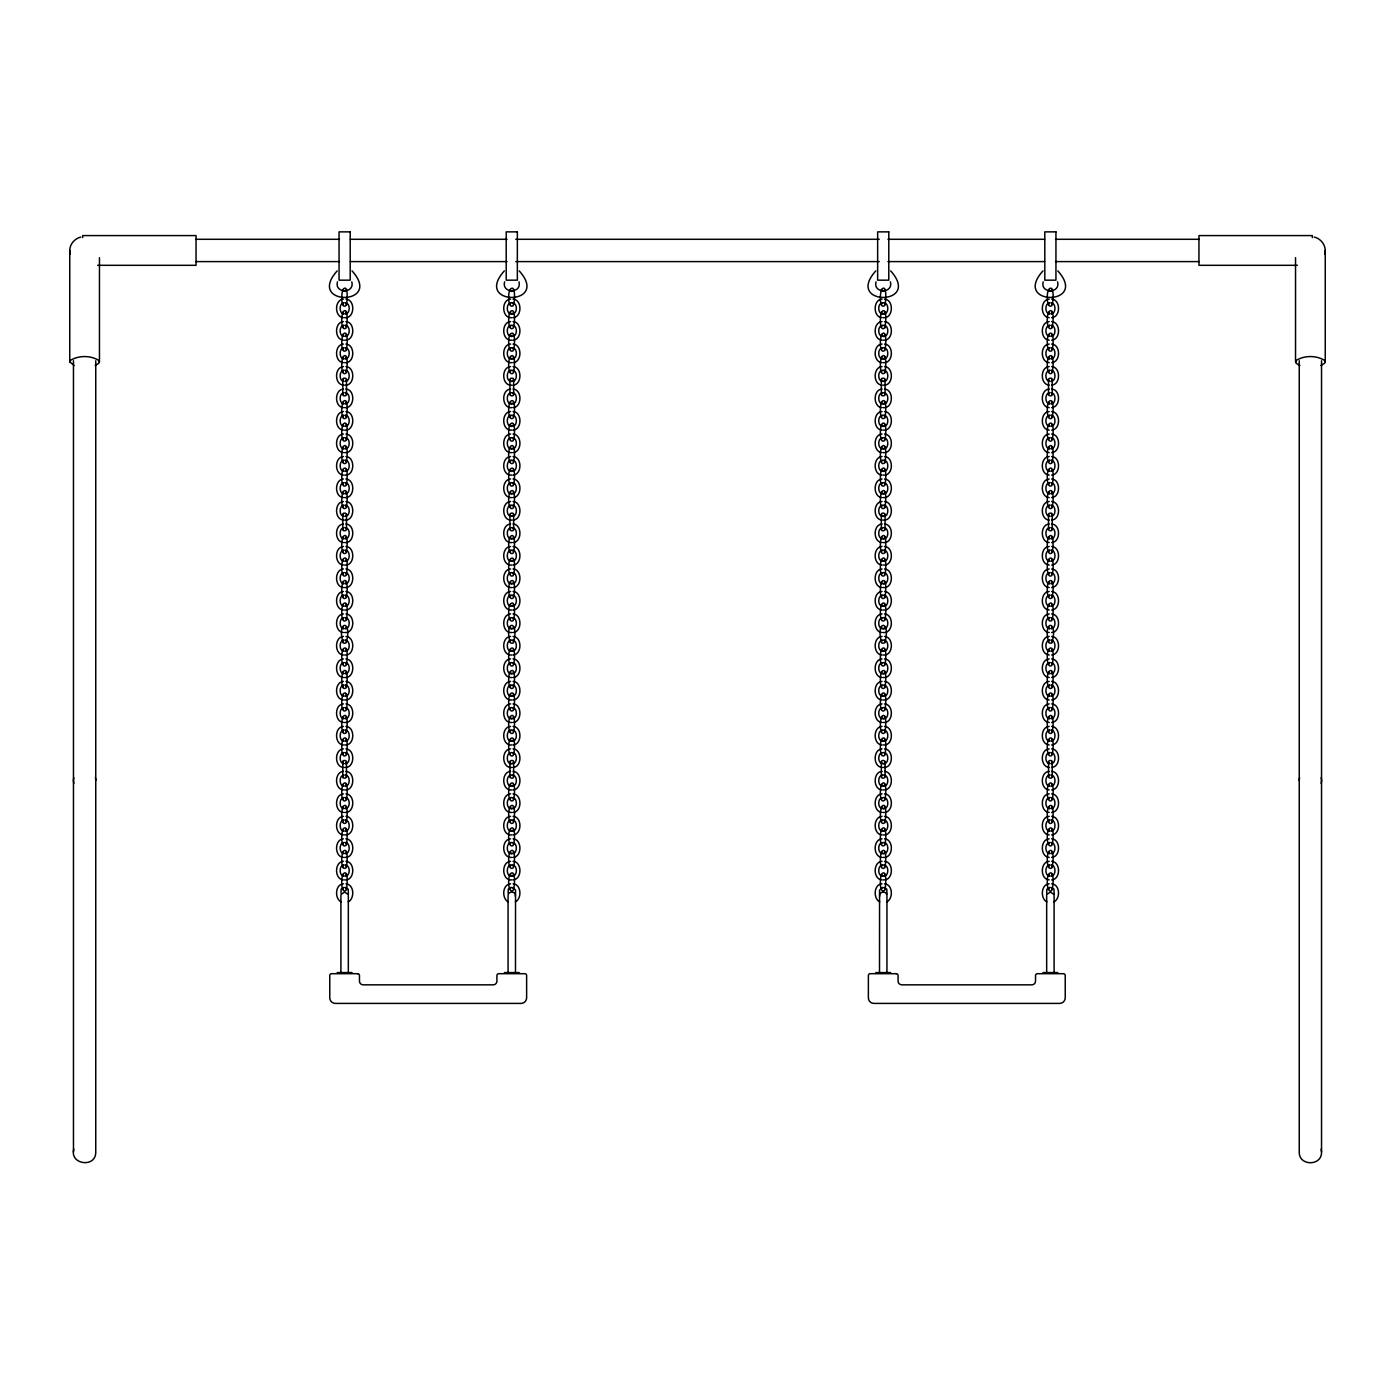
<?xml version="1.0" encoding="UTF-8"?>
<svg xmlns="http://www.w3.org/2000/svg" width="1395" height="1395" viewBox="0 0 1395 1395"><rect width="100%" height="100%" fill="white"/><g stroke="black" fill="none" stroke-linecap="round" stroke-linejoin="round"><path stroke-width="1.5" d="M95.749 360.747L95.749 1151.991C96.133 1168.26 69.262 1164.72 73.848 1149.096M337.45 281.842C334.259 293.7 354.993 293.7 351.802 281.842M342.769 289.619C348.994 282.4 347.059 303.273 346.239 305.418C339.194 311.155 342.193 283.935 343.693 291.241M342.769 304.476L343.693 302.872M342.769 312.114C348.994 304.895 347.059 325.767 346.239 327.895C339.194 333.632 342.193 306.429 343.693 313.718M346.483 289.619L345.106 291.416M342.769 326.971L343.693 325.366M342.769 334.608C348.994 327.372 347.059 348.244 346.239 350.389C339.194 356.126 342.193 328.924 343.693 336.212M346.483 312.114L345.106 313.91M342.769 349.465L343.693 347.861M342.769 357.085C348.994 349.866 347.059 370.739 346.239 372.883C339.194 378.62 342.193 351.401 343.693 358.707M346.483 334.608L345.106 336.404M342.769 371.942L343.693 370.338M346.483 357.085L345.106 358.881M342.769 402.074C348.994 394.837 347.059 415.71 346.239 417.855C339.194 423.592 342.193 396.389 343.693 403.678M342.769 416.931L343.693 415.309M342.769 424.551C348.994 417.332 347.059 438.204 346.239 440.349C339.194 446.086 342.193 418.866 343.693 426.173M346.483 402.074L345.106 403.87M342.769 439.408L343.693 437.803M342.769 447.045C348.994 439.826 347.059 460.699 346.239 462.826C339.194 468.563 342.193 441.361 343.693 448.649M346.483 424.551L345.106 426.347M342.769 461.902L343.693 460.298M342.769 469.54C348.994 462.303 347.059 483.176 346.239 485.32C339.194 491.057 342.193 463.855 343.693 471.144M346.483 447.045L345.106 448.841M342.769 484.396L343.693 482.775M342.769 492.017C348.994 484.797 347.059 505.67 346.239 507.815C339.194 513.552 342.193 486.332 343.693 493.638M346.483 469.54L345.106 471.336M342.769 506.873L343.693 505.269M346.483 492.017L345.106 493.813M342.769 537.005C348.994 529.769 347.059 550.641 346.239 552.786C339.194 558.523 342.193 531.321 343.693 538.609M342.769 551.862L343.693 550.24M342.769 559.482C348.994 552.263 347.059 573.136 346.239 575.281C339.194 581.017 342.193 553.798 343.693 561.086M346.483 537.005L345.106 538.784M342.769 574.339L343.693 572.735M342.769 581.977C348.994 574.757 347.059 595.63 346.239 597.757C339.194 603.494 342.193 576.292 343.693 583.581M346.483 559.482L345.106 561.278M342.769 596.833L343.693 595.229M342.769 604.471C348.994 597.234 347.059 618.107 346.239 620.252C339.194 625.989 342.193 598.786 343.693 606.075M346.483 581.977L345.106 583.773M342.769 619.328L343.693 617.706M342.769 641.77C337.015 619.955 352.237 619.903 346.483 641.77M346.483 604.471L345.106 606.25M342.769 649.442C348.994 642.206 347.059 663.096 346.239 665.223C339.194 670.96 342.193 643.758 343.693 651.047M346.483 626.948L345.106 628.744M342.769 664.299L343.693 662.695M342.769 671.937C348.994 664.7 347.059 685.573 346.239 687.718C339.194 693.454 342.193 666.252 343.693 673.541M346.483 649.442L345.106 651.238M342.769 686.793L343.693 685.172M342.769 694.414C348.994 687.194 347.059 708.067 346.239 710.212C339.194 715.949 342.193 688.729 343.693 696.018M346.483 671.937L345.106 673.715M342.769 709.27L343.693 707.666M342.769 716.908C348.994 709.671 347.059 730.561 346.239 732.689C339.194 738.426 342.193 711.223 343.693 718.512M346.483 694.414L345.106 696.21M342.769 731.765L343.693 730.16M342.769 739.402C348.994 732.166 347.059 753.038 346.239 755.183C339.194 760.92 342.193 733.718 343.693 741.007M346.483 716.908L345.106 718.704M342.769 754.259L343.693 752.637M346.483 739.402L345.106 741.181M342.769 784.374C348.994 777.137 347.059 798.027 346.239 800.155C339.194 805.891 342.193 778.689 343.693 785.978M342.769 799.23L343.693 797.626M342.769 806.851C348.994 799.631 347.059 820.504 346.239 822.649C339.194 828.386 342.193 801.183 343.693 808.472M346.483 784.374L345.106 786.17M342.769 821.725L343.693 820.103M342.769 829.345C348.994 822.126 347.059 842.998 346.239 845.126C339.194 850.88 342.193 823.66 343.693 830.949M346.483 806.851L345.106 808.647M342.769 844.202L343.693 842.597M342.769 851.839C348.994 844.603 347.059 865.493 346.239 867.62C339.194 873.357 342.193 846.155 343.693 853.444M346.483 829.345L345.106 831.141M342.769 866.696L343.693 865.092M342.769 874.316C348.994 867.097 347.059 887.97 346.239 890.115C339.194 895.852 342.193 868.649 343.693 875.938M346.483 851.839L345.106 853.635M342.769 889.19L343.693 887.569M346.483 874.316L345.106 876.112M504.606 281.842C501.415 293.7 522.131 293.7 518.957 281.842M509.925 289.619C516.098 282.522 514.86 303.133 513.081 305.801C506.594 309.76 508.373 284.196 511.302 291.416M509.925 304.476L511.302 302.698M509.925 312.114C516.098 305.017 514.86 325.628 513.081 328.278C506.594 332.254 508.373 306.691 511.302 313.91M513.639 289.619L512.697 291.241M509.925 326.971L511.302 325.174M509.925 334.608C516.098 327.511 514.86 348.122 513.081 350.773C506.594 354.748 508.373 329.168 511.302 336.404M513.639 312.114L512.697 313.718M509.925 349.465L511.302 347.669M509.925 357.085C516.098 349.988 514.86 370.599 513.081 373.267C506.594 377.225 508.373 351.662 511.302 358.881M513.639 334.608L512.697 336.212M509.925 371.942L511.302 370.163M513.639 357.085L512.697 358.707M509.925 402.074C516.098 394.977 514.86 415.588 513.081 418.238C506.594 422.214 508.373 396.633 511.302 403.87M509.925 416.931L511.302 415.135M509.925 424.551C516.098 417.454 514.86 438.065 513.081 440.733C506.594 444.691 508.373 419.128 511.302 426.347M513.639 402.074L512.697 403.678M509.925 439.408L511.302 437.629M509.925 447.045C516.098 439.948 514.86 460.559 513.081 463.21C506.594 467.185 508.373 441.622 511.302 448.841M513.639 424.551L512.697 426.173M509.925 461.902L511.302 460.106M509.925 469.54C516.098 462.442 514.86 483.036 513.081 485.704C506.594 489.68 508.373 464.099 511.302 471.336M513.639 447.045L512.697 448.649M509.925 484.396L511.302 482.6M509.925 492.017C516.098 484.919 514.86 505.531 513.081 508.198C506.594 512.157 508.373 486.593 511.302 493.813M513.639 469.54L512.697 471.144M509.925 506.873L511.302 505.077M513.639 492.017L512.697 493.638M509.925 537.005C516.098 529.908 514.86 550.502 513.081 553.17C506.594 557.146 508.373 531.565 511.302 538.784M509.925 551.862L511.302 550.066M509.925 559.482C516.098 552.385 514.86 572.996 513.081 575.664C506.594 579.622 508.373 554.059 511.302 561.278M513.639 537.005L512.697 538.609M509.925 574.339L511.302 572.543M509.925 581.977C516.098 574.88 514.86 595.491 513.081 598.141C506.594 602.117 508.373 576.553 511.302 583.773M513.639 559.482L512.697 561.086M509.925 596.833L511.302 595.037M509.925 604.471C516.098 597.374 514.86 617.968 513.081 620.635C506.594 624.611 508.373 599.03 511.302 606.25M513.639 581.977L512.697 583.581M509.925 619.328L511.302 617.532M509.925 641.77C504.17 619.955 519.376 619.903 513.639 641.77M513.639 604.471L512.697 606.075M509.925 649.442C516.098 642.345 514.86 662.956 513.081 665.607C506.594 669.583 508.373 644.019 511.302 651.238M513.639 626.948L512.697 628.552M509.925 664.299L511.302 662.503M509.925 671.937C516.098 664.84 514.86 685.433 513.081 688.101C506.594 692.077 508.373 666.496 511.302 673.715M513.639 649.442L512.697 651.047M509.925 686.793L511.302 684.997M509.925 694.414C516.098 687.317 514.86 707.928 513.081 710.596C506.594 714.554 508.373 688.99 511.302 696.21M513.639 671.937L512.697 673.541M509.925 709.27L511.302 707.474M509.925 716.908C516.098 709.811 514.86 730.422 513.081 733.072C506.594 737.048 508.373 711.485 511.302 718.704M513.639 694.414L512.697 696.018M509.925 731.765L511.302 729.969M509.925 739.402C516.098 732.305 514.86 752.899 513.081 755.567C506.594 759.543 508.373 733.962 511.302 741.181M513.639 716.908L512.697 718.512M509.925 754.259L511.302 752.463M513.639 739.402L512.697 741.007M509.925 784.374C516.098 777.277 514.86 797.888 513.081 800.538C506.594 804.514 508.373 778.951 511.302 786.17M509.925 799.23L511.302 797.434M509.925 806.851C516.098 799.771 514.86 820.365 513.081 823.033C506.594 827.008 508.373 801.428 511.302 808.647M513.639 784.374L512.697 785.978M509.925 821.725L511.302 819.929M509.925 829.345C516.098 822.248 514.86 842.859 513.081 845.527C506.594 849.485 508.373 823.922 511.302 831.141M513.639 806.851L512.697 808.472M509.925 844.202L511.302 842.406M509.925 851.839C516.098 844.742 514.86 865.353 513.081 868.004C506.594 871.98 508.373 846.399 511.302 853.635M513.639 829.345L512.697 830.949M509.925 866.696L511.302 864.9M509.925 874.316C516.098 867.219 514.86 887.83 513.081 890.498C506.594 894.474 508.373 868.893 511.302 876.112M513.639 851.839L512.697 853.444M509.925 889.19L511.302 887.394M513.639 874.316L512.697 875.938M876.043 281.842C872.869 293.7 893.585 293.7 890.394 281.842M881.361 289.619C887.604 282.4 885.668 303.273 884.831 305.418C877.804 311.155 880.786 283.935 882.303 291.241M881.361 304.476L882.303 302.872M881.361 312.114C887.604 304.895 885.668 325.767 884.831 327.895C877.804 333.632 880.786 306.429 882.303 313.718M885.075 289.619L883.698 291.416M881.361 326.971L882.303 325.366M881.361 334.608C887.604 327.372 885.668 348.244 884.831 350.389C877.804 356.126 880.786 328.924 882.303 336.212M885.075 312.114L883.698 313.91M881.361 349.465L882.303 347.861M881.361 357.085C887.604 349.866 885.668 370.739 884.831 372.883C877.804 378.62 880.786 351.401 882.303 358.707M885.075 334.608L883.698 336.404M881.361 371.942L882.303 370.338M885.075 357.085L883.698 358.881M881.361 402.074C887.604 394.837 885.668 415.71 884.831 417.855C877.804 423.592 880.786 396.389 882.303 403.678M881.361 416.931L882.303 415.309M881.361 424.551C887.604 417.332 885.668 438.204 884.831 440.349C877.804 446.086 880.786 418.866 882.303 426.173M885.075 402.074L883.698 403.87M881.361 439.408L882.303 437.803M881.361 447.045C887.604 439.826 885.668 460.699 884.831 462.826C877.804 468.563 880.786 441.361 882.303 448.649M885.075 424.551L883.698 426.347M881.361 461.902L882.303 460.298M881.361 469.54C887.604 462.303 885.668 483.176 884.831 485.32C877.804 491.057 880.786 463.855 882.303 471.144M885.075 447.045L883.698 448.841M881.361 484.396L882.303 482.775M881.361 492.017C887.604 484.797 885.668 505.67 884.831 507.815C877.804 513.552 880.786 486.332 882.303 493.638M885.075 469.54L883.698 471.336M881.361 506.873L882.303 505.269M885.075 492.017L883.698 493.813M881.361 537.005C887.604 529.769 885.668 550.641 884.831 552.786C877.804 558.523 880.786 531.321 882.303 538.609M881.361 551.862L882.303 550.24M881.361 559.482C887.604 552.263 885.668 573.136 884.831 575.281C877.804 581.017 880.786 553.798 882.303 561.086M885.075 537.005L883.698 538.784M881.361 574.339L882.303 572.735M881.361 581.977C887.604 574.757 885.668 595.63 884.831 597.757C877.804 603.494 880.786 576.292 882.303 583.581M885.075 559.482L883.698 561.278M881.361 596.833L882.303 595.229M881.361 604.471C887.604 597.234 885.668 618.107 884.831 620.252C877.804 625.989 880.786 598.786 882.303 606.075M885.075 581.977L883.698 583.773M881.361 619.328L882.303 617.706M881.361 641.77C875.624 619.955 890.83 619.903 885.075 641.77M885.075 604.471L883.698 606.25M881.361 649.442C887.604 642.206 885.668 663.096 884.831 665.223C877.804 670.96 880.786 643.758 882.303 651.047M885.075 626.948L883.698 628.744M881.361 664.299L882.303 662.695M881.361 671.937C887.604 664.7 885.668 685.573 884.831 687.718C877.804 693.454 880.786 666.252 882.303 673.541M885.075 649.442L883.698 651.238M881.361 686.793L882.303 685.172M881.361 694.414C887.604 687.194 885.668 708.067 884.831 710.212C877.804 715.949 880.786 688.729 882.303 696.018M885.075 671.937L883.698 673.715M881.361 709.27L882.303 707.666M881.361 716.908C887.604 709.671 885.668 730.561 884.831 732.689C877.804 738.426 880.786 711.223 882.303 718.512M885.075 694.414L883.698 696.21M881.361 731.765L882.303 730.16M881.361 739.402C887.604 732.166 885.668 753.038 884.831 755.183C877.804 760.92 880.786 733.718 882.303 741.007M885.075 716.908L883.698 718.704M881.361 754.259L882.303 752.637M885.075 739.402L883.698 741.181M881.361 784.374C887.604 777.137 885.668 798.027 884.831 800.155C877.804 805.891 880.786 778.689 882.303 785.978M881.361 799.23L882.303 797.626M881.361 806.851C887.604 799.631 885.668 820.504 884.831 822.649C877.804 828.386 880.786 801.183 882.303 808.472M885.075 784.374L883.698 786.17M881.361 821.725L882.303 820.103M881.361 829.345C887.604 822.126 885.668 842.998 884.831 845.126C877.804 850.88 880.786 823.66 882.303 830.949M885.075 806.851L883.698 808.647M881.361 844.202L882.303 842.597M881.361 851.839C887.604 844.603 885.668 865.493 884.831 867.62C877.804 873.357 880.786 846.155 882.303 853.444M885.075 829.345L883.698 831.141M881.361 866.696L882.303 865.092M881.361 874.316C887.604 867.097 885.668 887.97 884.831 890.115C877.804 895.852 880.786 868.649 882.303 875.938M885.075 851.839L883.698 853.635M881.361 889.19L882.303 887.569M885.075 874.316L883.698 876.112M1043.198 281.842C1040.007 293.7 1060.741 293.7 1057.55 281.842M1048.517 289.619C1054.69 282.522 1053.452 303.133 1051.69 305.801C1045.204 309.76 1046.965 284.196 1049.894 291.416M1048.517 304.476L1049.894 302.698M1048.517 312.114C1054.69 305.017 1053.452 325.628 1051.69 328.278C1045.204 332.254 1046.965 306.691 1049.894 313.91M1052.231 289.619L1051.307 291.241M1048.517 326.971L1049.894 325.174M1048.517 334.608C1054.69 327.511 1053.452 348.122 1051.69 350.773C1045.204 354.748 1046.965 329.168 1049.894 336.404M1052.231 312.114L1051.307 313.718M1048.517 349.465L1049.894 347.669M1048.517 357.085C1054.69 349.988 1053.452 370.599 1051.69 373.267C1045.204 377.225 1046.965 351.662 1049.894 358.881M1052.231 334.608L1051.307 336.212M1048.517 371.942L1049.894 370.163M1052.231 357.085L1051.307 358.707M1048.517 402.074C1054.69 394.977 1053.452 415.588 1051.69 418.238C1045.204 422.214 1046.965 396.633 1049.894 403.87M1048.517 416.931L1049.894 415.135M1048.517 424.551C1054.69 417.454 1053.452 438.065 1051.69 440.733C1045.204 444.691 1046.965 419.128 1049.894 426.347M1052.231 402.074L1051.307 403.678M1048.517 439.408L1049.894 437.629M1048.517 447.045C1054.69 439.948 1053.452 460.559 1051.69 463.21C1045.204 467.185 1046.965 441.622 1049.894 448.841M1052.231 424.551L1051.307 426.173M1048.517 461.902L1049.894 460.106M1048.517 469.54C1054.69 462.442 1053.452 483.036 1051.69 485.704C1045.204 489.68 1046.965 464.099 1049.894 471.336M1052.231 447.045L1051.307 448.649M1048.517 484.396L1049.894 482.6M1048.517 492.017C1054.69 484.919 1053.452 505.531 1051.69 508.198C1045.204 512.157 1046.965 486.593 1049.894 493.813M1052.231 469.54L1051.307 471.144M1048.517 506.873L1049.894 505.077M1052.231 492.017L1051.307 493.638M1048.517 537.005C1054.69 529.908 1053.452 550.502 1051.69 553.17C1045.204 557.146 1046.965 531.565 1049.894 538.784M1048.517 551.862L1049.894 550.066M1048.517 559.482C1054.69 552.385 1053.452 572.996 1051.69 575.664C1045.204 579.622 1046.965 554.059 1049.894 561.278M1052.231 537.005L1051.307 538.609M1048.517 574.339L1049.894 572.543M1048.517 581.977C1054.69 574.88 1053.452 595.491 1051.69 598.141C1045.204 602.117 1046.965 576.553 1049.894 583.773M1052.231 559.482L1051.307 561.086M1048.517 596.833L1049.894 595.037M1048.517 604.471C1054.69 597.374 1053.452 617.968 1051.69 620.635C1045.204 624.611 1046.965 599.03 1049.894 606.25M1052.231 581.977L1051.307 583.581M1048.517 619.328L1049.894 617.532M1048.517 641.77C1042.763 619.955 1057.985 619.903 1052.231 641.77M1052.231 604.471L1051.307 606.075M1048.517 649.442C1054.69 642.345 1053.452 662.956 1051.69 665.607C1045.204 669.583 1046.965 644.019 1049.894 651.238M1052.231 626.948L1051.307 628.552M1048.517 664.299L1049.894 662.503M1048.517 671.937C1054.69 664.84 1053.452 685.433 1051.69 688.101C1045.204 692.077 1046.965 666.496 1049.894 673.715M1052.231 649.442L1051.307 651.047M1048.517 686.793L1049.894 684.997M1048.517 694.414C1054.69 687.317 1053.452 707.928 1051.69 710.596C1045.204 714.554 1046.965 688.99 1049.894 696.21M1052.231 671.937L1051.307 673.541M1048.517 709.27L1049.894 707.474M1048.517 716.908C1054.69 709.811 1053.452 730.422 1051.69 733.072C1045.204 737.048 1046.965 711.485 1049.894 718.704M1052.231 694.414L1051.307 696.018M1048.517 731.765L1049.894 729.969M1048.517 739.402C1054.69 732.305 1053.452 752.899 1051.69 755.567C1045.204 759.543 1046.965 733.962 1049.894 741.181M1052.231 716.908L1051.307 718.512M1048.517 754.259L1049.894 752.463M1052.231 739.402L1051.307 741.007M1048.517 784.374C1054.69 777.277 1053.452 797.888 1051.69 800.538C1045.204 804.514 1046.965 778.951 1049.894 786.17M1048.517 799.23L1049.894 797.434M1048.517 806.851C1054.69 799.771 1053.452 820.365 1051.69 823.033C1045.204 827.008 1046.965 801.428 1049.894 808.647M1052.231 784.374L1051.307 785.978M1048.517 821.725L1049.894 819.929M1048.517 829.345C1054.69 822.248 1053.452 842.859 1051.69 845.527C1045.204 849.485 1046.965 823.922 1049.894 831.141M1052.231 806.851L1051.307 808.472M1048.517 844.202L1049.894 842.406M1048.517 851.839C1054.69 844.742 1053.452 865.353 1051.69 868.004C1045.204 871.98 1046.965 846.399 1049.894 853.635M1052.231 829.345L1051.307 830.949M1048.517 866.696L1049.894 864.9M1048.517 874.316C1054.69 867.219 1053.452 887.83 1051.69 890.498C1045.204 894.474 1046.965 868.893 1049.894 876.112M1052.231 851.839L1051.307 853.444M1048.517 889.19L1049.894 887.394M1052.231 874.316L1051.307 875.938M1321.536 360.747L1321.536 1151.991C1322.076 1166.29 1298.71 1166.29 1299.251 1151.991L1299.251 360.747M74.109 365.507L69.75 361.88L69.75 250.437C69.802 244.073 74.702 238.58 80.77 237.063M1324.744 254.03C1326.924 246.619 1321.571 238.754 1314.229 237.063M515.365 896.183C516.516 891.911 509.332 890.411 508.181 894.474M69.75 361.88L70.256 360.555C78.364 355.237 90.849 355.237 98.958 360.555L98.958 363.206L95.122 365.507M1299.878 365.507L1296.042 363.206L1296.042 360.555C1304.151 355.237 1316.636 355.237 1324.744 360.555L1324.744 363.206L1320.891 365.507M341.043 894.474L344.617 892.033L348.209 894.474M1046.791 894.474L1050.383 892.033L1053.957 894.474M337.189 270.892C305.383 306.255 383.869 306.255 352.046 270.892M343.693 392.832C339.752 397.54 350.128 396.18 345.106 392.64M504.345 270.892C472.521 306.255 551.025 306.255 519.202 270.892M512.697 381.184C516.656 376.476 506.263 377.836 511.302 381.376M343.693 527.763C339.752 532.471 350.128 531.111 345.106 527.572M343.693 640.2C339.752 644.926 350.128 643.548 345.106 640.009M512.697 516.115C516.656 511.407 506.263 512.767 511.302 516.307M875.798 270.892C843.975 306.255 922.479 306.255 890.655 270.892M343.693 775.132C339.752 779.84 350.128 778.48 345.106 774.94M882.303 392.832C878.344 397.54 888.737 396.18 883.698 392.64M1042.954 270.892C1011.131 306.255 1089.617 306.255 1057.811 270.892M512.697 763.483C516.656 758.775 506.263 760.135 511.302 763.675M1051.307 381.184C1055.248 376.476 1044.872 377.836 1049.894 381.376M882.303 527.763C878.344 532.471 888.737 531.111 883.698 527.572M882.303 640.2C878.344 644.926 888.737 643.548 883.698 640.009M1051.307 516.115C1055.248 511.407 1044.872 512.767 1049.894 516.307M882.303 775.132C878.344 779.84 888.737 778.48 883.698 774.94M1051.307 763.483C1055.248 758.775 1044.872 760.135 1049.894 763.675M348.209 901.902C354.905 898.572 354.26 884.36 345.908 883.802M515.348 901.902C522.044 898.572 521.416 884.36 513.064 883.802M886.801 901.902C893.497 898.572 892.852 884.36 884.5 883.802M1053.957 901.902C1060.653 898.572 1060.008 884.36 1051.656 883.802M345.106 381.376C350.128 377.836 339.752 376.476 343.693 381.184M511.302 392.64C506.263 396.18 516.656 397.54 512.697 392.832M345.106 516.307C350.128 512.767 339.752 511.407 343.693 516.115M511.302 527.572C506.263 531.111 516.656 532.471 512.697 527.763M883.698 381.376C888.737 377.836 878.344 376.476 882.303 381.184M1049.894 392.64C1044.872 396.18 1055.248 397.54 1051.307 392.832M511.302 640.009C506.263 643.548 516.656 644.926 512.697 640.2M883.698 516.307C888.737 512.767 878.344 511.407 882.303 516.115M345.106 763.675C350.128 760.135 339.752 758.775 343.693 763.483M1049.894 527.572C1044.872 531.111 1055.248 532.471 1051.307 527.763M511.302 774.94C506.263 778.48 516.656 779.84 512.697 775.132M1049.894 640.009C1044.872 643.548 1055.248 644.926 1051.307 640.2M883.698 763.675C888.737 760.135 878.344 758.775 882.303 763.483M1049.894 774.94C1044.872 778.48 1055.248 779.84 1051.307 775.132M881.814 752.602C877.664 753.91 877.682 762.96 882.163 763.728M343.432 299.105C334.294 299.629 334.294 317.153 343.432 317.676M343.554 302.82C339.002 303.569 339.002 313.212 343.554 313.962M510.587 299.105C500.91 299.681 501.659 318.845 511.825 317.676M510.709 302.82C505.792 303.604 506.193 314.834 511.825 313.962M345.786 313.962C350.337 313.212 350.337 303.569 345.786 302.82M343.432 321.6C334.294 322.123 334.294 339.648 343.432 340.171M512.942 313.962C517.493 313.212 517.493 303.569 512.942 302.82M343.554 325.314C339.002 326.064 339.002 335.707 343.554 336.457M513.064 317.676C522.201 317.153 522.201 299.629 513.064 299.105M510.587 321.6C500.91 322.158 501.659 341.322 511.825 340.171M882.041 299.105C872.886 299.629 872.886 317.153 882.041 317.676M510.709 325.314C505.792 326.099 506.193 337.311 511.825 336.457M345.786 336.457C350.337 335.707 350.337 326.064 345.786 325.314M882.163 302.82C877.594 303.569 877.594 313.212 882.163 313.962M343.432 344.077C334.294 344.6 334.294 362.125 343.432 362.648M1049.197 299.105C1040.042 299.629 1040.042 317.153 1049.197 317.676M512.942 336.457C517.493 335.707 517.493 326.064 512.942 325.314M343.554 347.791C339.002 348.541 339.002 358.184 343.554 358.933M1049.302 302.82C1044.75 303.569 1044.75 313.212 1049.302 313.962M513.064 340.171C522.201 339.648 522.201 322.123 513.064 321.6M510.587 344.077C500.91 344.652 501.659 363.816 511.825 362.648M882.041 321.6C872.886 322.123 872.886 339.648 882.041 340.171M510.709 347.791C505.792 348.593 506.193 359.805 511.825 358.933M345.786 358.933C350.337 358.184 350.337 348.541 345.786 347.791M1051.534 313.962C1056.102 313.212 1056.102 303.569 1051.534 302.82M882.163 325.314C877.594 326.064 877.594 335.707 882.163 336.457M1051.656 317.676C1060.81 317.153 1060.81 299.629 1051.656 299.105M343.432 366.571C334.294 367.094 334.294 384.619 343.432 385.142M1049.197 321.6C1040.042 322.123 1040.042 339.648 1049.197 340.171M512.942 358.933C517.493 358.184 517.493 348.541 512.942 347.791M343.554 370.285C339.002 371.035 339.002 380.678 343.554 381.428M1049.302 325.314C1044.75 326.064 1044.75 335.707 1049.302 336.457M513.064 362.648C522.201 362.125 522.201 344.6 513.064 344.077M510.587 366.571C500.91 367.129 501.659 386.31 511.825 385.142M882.041 344.077C872.886 344.6 872.886 362.125 882.041 362.648M510.709 370.285C505.792 371.07 506.193 382.3 511.825 381.428M345.786 381.428C350.337 380.678 350.337 371.035 345.786 370.285M1051.534 336.457C1056.102 335.707 1056.102 326.064 1051.534 325.314M882.163 347.791C877.594 348.541 877.594 358.184 882.163 358.933M1051.656 340.171C1060.81 339.648 1060.81 322.123 1051.656 321.6M343.432 389.065C334.294 389.589 334.294 407.113 343.432 407.636M1049.197 344.077C1040.042 344.6 1040.042 362.125 1049.197 362.648M512.942 381.428C517.493 380.678 517.493 371.035 512.942 370.285M343.554 392.78C339.002 393.529 339.002 403.172 343.554 403.922M1049.302 347.791C1044.75 348.541 1044.75 358.184 1049.302 358.933M513.064 385.142C522.201 384.619 522.201 367.094 513.064 366.571M510.587 389.065C500.91 389.623 501.659 408.787 511.825 407.636M882.041 366.571C872.886 367.094 872.886 384.619 882.041 385.142M510.709 392.78C505.792 393.564 506.193 404.777 511.825 403.922M345.786 403.922C350.337 403.172 350.337 393.529 345.786 392.78M1051.534 358.933C1056.102 358.184 1056.102 348.541 1051.534 347.791M882.163 370.285C877.594 371.035 877.594 380.678 882.163 381.428M1051.656 362.648C1060.81 362.125 1060.81 344.6 1051.656 344.077M343.432 411.542C334.294 412.066 334.294 429.59 343.432 430.113M1049.197 366.571C1040.042 367.094 1040.042 384.619 1049.197 385.142M343.554 415.257C339.002 416.006 339.002 425.649 343.554 426.399M512.942 403.922C517.493 403.172 517.493 393.529 512.942 392.78M1049.302 370.285C1044.75 371.035 1044.75 380.678 1049.302 381.428M513.064 407.636C522.201 407.113 522.201 389.589 513.064 389.065M510.587 411.542C500.91 412.118 501.659 431.282 511.825 430.113M882.041 389.065C872.886 389.589 872.886 407.113 882.041 407.636M510.709 415.257C505.792 416.059 506.193 427.271 511.825 426.399M345.786 426.399C350.337 425.649 350.337 416.006 345.786 415.257M882.163 392.78C877.594 393.529 877.594 403.172 882.163 403.922M1051.534 381.428C1056.102 380.678 1056.102 371.035 1051.534 370.285M1051.656 385.142C1060.81 384.619 1060.81 367.094 1051.656 366.571M343.432 434.037C334.294 434.56 334.294 452.085 343.432 452.608M1049.197 389.065C1040.042 389.589 1040.042 407.113 1049.197 407.636M512.942 426.399C517.493 425.649 517.493 416.006 512.942 415.257M343.554 437.751C339.002 438.501 339.002 448.144 343.554 448.894M1049.302 392.78C1044.75 393.529 1044.75 403.172 1049.302 403.922M513.064 430.113C522.201 429.59 522.201 412.066 513.064 411.542M510.587 434.037C500.91 434.595 501.659 453.776 511.825 452.608M882.041 411.542C872.886 412.066 872.886 429.59 882.041 430.113M510.709 437.751C505.792 438.536 506.193 449.765 511.825 448.894M345.786 448.894C350.337 448.144 350.337 438.501 345.786 437.751M1051.534 403.922C1056.102 403.172 1056.102 393.529 1051.534 392.78M882.163 415.257C877.594 416.006 877.594 425.649 882.163 426.399M1051.656 407.636C1060.81 407.113 1060.81 389.589 1051.656 389.065M343.432 456.531C334.294 457.054 334.294 474.579 343.432 475.102M1049.197 411.542C1040.042 412.066 1040.042 429.59 1049.197 430.113M512.942 448.894C517.493 448.144 517.493 438.501 512.942 437.751M343.554 460.245C339.002 460.995 339.002 470.638 343.554 471.388M1049.302 415.257C1044.75 416.006 1044.75 425.649 1049.302 426.399M513.064 452.608C522.201 452.085 522.201 434.56 513.064 434.037M510.587 456.531C500.91 457.089 501.659 476.253 511.825 475.102M882.041 434.037C872.886 434.56 872.886 452.085 882.041 452.608M510.709 460.245C505.792 461.03 506.193 472.242 511.825 471.388M345.786 471.388C350.337 470.638 350.337 460.995 345.786 460.245M1051.534 426.399C1056.102 425.649 1056.102 416.006 1051.534 415.257M882.163 437.751C877.594 438.501 877.594 448.144 882.163 448.894M1051.656 430.113C1060.81 429.59 1060.81 412.066 1051.656 411.542M343.432 479.008C334.294 479.531 334.294 497.056 343.432 497.579M1049.197 434.037C1040.042 434.56 1040.042 452.085 1049.197 452.608M512.942 471.388C517.493 470.638 517.493 460.995 512.942 460.245M343.554 482.722C339.002 483.472 339.002 493.115 343.554 493.865M1049.302 437.751C1044.75 438.501 1044.75 448.144 1049.302 448.894M513.064 475.102C522.201 474.579 522.201 457.054 513.064 456.531M510.587 479.008C500.91 479.584 501.659 498.747 511.825 497.579M882.041 456.531C872.886 457.054 872.886 474.579 882.041 475.102M510.709 482.722C505.792 483.524 506.193 494.737 511.825 493.865M345.786 493.865C350.337 493.115 350.337 483.472 345.786 482.722M1051.534 448.894C1056.102 448.144 1056.102 438.501 1051.534 437.751M882.163 460.245C877.594 460.995 877.594 470.638 882.163 471.388M1051.656 452.608C1060.81 452.085 1060.81 434.56 1051.656 434.037M343.432 501.502C334.294 502.026 334.294 519.55 343.432 520.073M1049.197 456.531C1040.042 457.054 1040.042 474.579 1049.197 475.102M512.942 493.865C517.493 493.115 517.493 483.472 512.942 482.722M343.554 505.217C339.002 505.966 339.002 515.609 343.554 516.359M1049.302 460.245C1044.75 460.995 1044.75 470.638 1049.302 471.388M513.064 497.579C522.201 497.056 522.201 479.531 513.064 479.008M510.587 501.502C500.91 502.06 501.659 521.242 511.825 520.073M882.041 479.008C872.886 479.531 872.886 497.056 882.041 497.579M510.709 505.217C505.792 506.001 506.193 517.231 511.825 516.359M345.786 516.359C350.337 515.609 350.337 505.966 345.786 505.217M1051.534 471.388C1056.102 470.638 1056.102 460.995 1051.534 460.245M882.163 482.722C877.594 483.472 877.594 493.115 882.163 493.865M1051.656 475.102C1060.81 474.579 1060.81 457.054 1051.656 456.531M343.432 523.997C334.294 524.52 334.294 542.045 343.432 542.568M1049.197 479.008C1040.042 479.531 1040.042 497.056 1049.197 497.579M343.554 527.711C339.002 528.461 339.002 538.104 343.554 538.854M512.942 516.359C517.493 515.609 517.493 505.966 512.942 505.217M1049.302 482.722C1044.75 483.472 1044.75 493.115 1049.302 493.865M513.064 520.073C522.201 519.55 522.201 502.026 513.064 501.502M510.587 523.997C500.91 524.555 501.659 543.719 511.825 542.568M882.041 501.502C872.886 502.026 872.886 519.55 882.041 520.073M510.709 527.711C505.792 528.496 506.193 539.708 511.825 538.854M345.786 538.854C350.337 538.104 350.337 528.461 345.786 527.711M882.163 505.217C877.594 505.966 877.594 515.609 882.163 516.359M1051.534 493.865C1056.102 493.115 1056.102 483.472 1051.534 482.722M1051.656 497.579C1060.81 497.056 1060.81 479.531 1051.656 479.008M343.432 546.474C334.294 546.997 334.294 564.522 343.432 565.045M1049.197 501.502C1040.042 502.026 1040.042 519.55 1049.197 520.073M512.942 538.854C517.493 538.104 517.493 528.461 512.942 527.711M343.554 550.188C339.002 550.938 339.002 560.581 343.554 561.331M1049.302 505.217C1044.75 505.966 1044.75 515.609 1049.302 516.359M513.064 542.568C522.201 542.045 522.201 524.52 513.064 523.997M510.587 546.474C500.91 547.049 501.659 566.213 511.825 565.045M882.041 523.997C872.886 524.52 872.886 542.045 882.041 542.568M510.709 550.188C505.792 550.99 506.193 562.202 511.825 561.331M345.786 561.331C350.337 560.581 350.337 550.938 345.786 550.188M1051.534 516.359C1056.102 515.609 1056.102 505.966 1051.534 505.217M882.163 527.711C877.594 528.461 877.594 538.104 882.163 538.854M1051.656 520.073C1060.81 519.55 1060.81 502.026 1051.656 501.502M343.432 568.968C334.294 569.491 334.294 587.016 343.432 587.539M1049.197 523.997C1040.042 524.52 1040.042 542.045 1049.197 542.568M512.942 561.331C517.493 560.581 517.493 550.938 512.942 550.188M343.554 572.682C339.002 573.432 339.002 583.075 343.554 583.825M1049.302 527.711C1044.75 528.461 1044.75 538.104 1049.302 538.854M513.064 565.045C522.201 564.522 522.201 546.997 513.064 546.474M510.587 568.968C500.91 569.526 501.659 588.707 511.825 587.539M882.041 546.474C872.886 546.997 872.886 564.522 882.041 565.045M510.709 572.682C505.792 573.467 506.193 584.697 511.825 583.825M345.786 583.825C350.337 583.075 350.337 573.432 345.786 572.682M1051.534 538.854C1056.102 538.104 1056.102 528.461 1051.534 527.711M882.163 550.188C877.594 550.938 877.594 560.581 882.163 561.331M1051.656 542.568C1060.81 542.045 1060.81 524.52 1051.656 523.997M343.432 591.463C334.294 591.986 334.294 609.51 343.432 610.033M1049.197 546.474C1040.042 546.997 1040.042 564.522 1049.197 565.045M512.942 583.825C517.493 583.075 517.493 573.432 512.942 572.682M343.554 595.177C339.002 595.927 339.002 605.569 343.554 606.319M1049.302 550.188C1044.75 550.938 1044.75 560.581 1049.302 561.331M513.064 587.539C522.201 587.016 522.201 569.491 513.064 568.968M510.587 591.463C500.91 592.021 501.659 611.184 511.825 610.033M882.041 568.968C872.886 569.491 872.886 587.016 882.041 587.539M510.709 595.177C505.792 595.961 506.193 607.174 511.825 606.319M345.786 606.319C350.337 605.569 350.337 595.927 345.786 595.177M1051.534 561.331C1056.102 560.581 1056.102 550.938 1051.534 550.188M882.163 572.682C877.682 573.45 877.664 582.517 881.814 583.808M1051.656 565.045C1060.81 564.522 1060.81 546.997 1051.656 546.474M343.432 613.939C334.294 614.463 334.294 631.987 343.432 632.51M1049.197 568.968C1040.042 569.491 1040.042 587.016 1049.197 587.539M343.554 617.654C339.002 618.403 339.002 628.046 343.554 628.796M512.942 606.319C517.493 605.569 517.493 595.927 512.942 595.177M1049.302 572.682C1044.75 573.432 1044.75 583.075 1049.302 583.825M513.064 610.033C522.201 609.51 522.201 591.986 513.064 591.463M510.587 613.939C500.91 614.515 501.659 633.679 511.825 632.51M882.041 591.463C872.886 591.986 872.886 609.51 882.041 610.033M510.709 617.654C505.792 618.456 506.193 629.668 511.825 628.796M345.786 628.796C350.337 628.046 350.337 618.403 345.786 617.654M882.163 595.177C877.594 595.927 877.594 605.569 882.163 606.319M1051.534 583.825C1056.102 583.075 1056.102 573.432 1051.534 572.682M1051.656 587.539C1060.81 587.016 1060.81 569.491 1051.656 568.968M343.432 636.434C334.294 636.957 334.294 654.482 343.432 655.005M1049.197 591.463C1040.042 591.986 1040.042 609.51 1049.197 610.033M512.942 628.796C517.493 628.046 517.493 618.403 512.942 617.654M343.554 640.148C339.002 640.898 339.002 650.541 343.554 651.291M1049.302 595.177C1044.75 595.927 1044.75 605.569 1049.302 606.319M513.064 632.51C522.201 631.987 522.201 614.463 513.064 613.939M510.587 636.434C500.91 636.992 501.659 656.173 511.825 655.005M882.041 613.939C872.886 614.463 872.886 631.987 882.041 632.51M510.709 640.148C505.792 640.933 506.193 652.163 511.825 651.291M345.786 651.291C350.337 650.541 350.337 640.898 345.786 640.148M1051.534 606.319C1056.102 605.569 1056.102 595.927 1051.534 595.177M882.163 617.654C877.594 618.403 877.594 628.046 882.163 628.796M1051.656 610.033C1060.81 609.51 1060.81 591.986 1051.656 591.463M343.432 658.928C334.294 659.451 334.294 676.976 343.432 677.499M1049.197 613.939C1040.042 614.463 1040.042 631.987 1049.197 632.51M512.942 651.291C517.493 650.541 517.493 640.898 512.942 640.148M343.554 662.642C339.002 663.392 339.002 673.035 343.554 673.785M1049.302 617.654C1044.75 618.403 1044.75 628.046 1049.302 628.796M513.064 655.005C522.201 654.482 522.201 636.957 513.064 636.434M510.587 658.928C500.91 659.486 501.659 678.65 511.825 677.499M882.041 636.434C872.886 636.957 872.886 654.482 882.041 655.005M510.709 662.642C505.792 663.427 506.193 674.639 511.825 673.785M345.786 673.785C350.337 673.035 350.337 663.392 345.786 662.642M1051.534 628.796C1056.102 628.046 1056.102 618.403 1051.534 617.654M882.163 640.148C877.594 640.898 877.594 650.541 882.163 651.291M1051.656 632.51C1060.81 631.987 1060.81 614.463 1051.656 613.939M343.432 681.405C334.294 681.928 334.294 699.453 343.432 699.976M1049.197 636.434C1040.042 636.957 1040.042 654.482 1049.197 655.005M512.942 673.785C517.493 673.035 517.493 663.392 512.942 662.642M343.554 685.119C339.002 685.869 339.002 695.512 343.554 696.262M1049.302 640.148C1044.75 640.898 1044.75 650.541 1049.302 651.291M513.064 677.499C522.201 676.976 522.201 659.451 513.064 658.928M510.587 681.405C500.91 681.981 501.659 701.144 511.825 699.976M882.041 658.928C872.886 659.451 872.886 676.976 882.041 677.499M510.709 685.119C505.792 685.922 506.193 697.134 511.825 696.262M345.786 696.262C350.337 695.512 350.337 685.869 345.786 685.119M1051.534 651.291C1056.102 650.541 1056.102 640.898 1051.534 640.148M882.163 662.642C877.594 663.392 877.594 673.035 882.163 673.785M1051.656 655.005C1060.81 654.482 1060.81 636.957 1051.656 636.434M343.432 703.9C334.294 704.423 334.294 721.947 343.432 722.47M1049.197 658.928C1040.042 659.451 1040.042 676.976 1049.197 677.499M512.942 696.262C517.493 695.512 517.493 685.869 512.942 685.119M343.554 707.614C339.002 708.364 339.002 718.006 343.554 718.756M1049.302 662.642C1044.75 663.392 1044.75 673.035 1049.302 673.785M513.064 699.976C522.201 699.453 522.201 681.928 513.064 681.405M510.587 703.9C500.91 704.458 501.659 723.639 511.825 722.47M882.041 681.405C872.886 681.928 872.886 699.453 882.041 699.976M510.709 707.614C505.792 708.398 506.193 719.628 511.825 718.756M345.786 718.756C350.337 718.006 350.337 708.364 345.786 707.614M1051.534 673.785C1056.102 673.035 1056.102 663.392 1051.534 662.642M882.163 685.119C877.594 685.869 877.594 695.512 882.163 696.262M1051.656 677.499C1060.81 676.976 1060.81 659.451 1051.656 658.928M343.432 726.394C334.294 726.917 334.294 744.442 343.432 744.965M1049.197 681.405C1040.042 681.928 1040.042 699.453 1049.197 699.976M343.554 730.108C339.002 730.858 339.002 740.501 343.554 741.251M512.942 718.756C517.493 718.006 517.493 708.364 512.942 707.614M1049.302 685.119C1044.75 685.869 1044.75 695.512 1049.302 696.262M513.064 722.47C522.201 721.947 522.201 704.423 513.064 703.9M510.587 726.394C500.91 726.952 501.659 746.116 511.825 744.965M882.041 703.9C872.886 704.423 872.886 721.947 882.041 722.47M510.709 730.108C505.792 730.893 506.193 742.105 511.825 741.251M345.786 741.251C350.337 740.501 350.337 730.858 345.786 730.108M882.163 707.614C877.594 708.364 877.594 718.006 882.163 718.756M1051.534 696.262C1056.102 695.512 1056.102 685.869 1051.534 685.119M1051.656 699.976C1060.81 699.453 1060.81 681.928 1051.656 681.405M343.432 748.871C334.294 749.394 334.294 766.919 343.432 767.442M1049.197 703.9C1040.042 704.423 1040.042 721.947 1049.197 722.47M512.942 741.251C517.493 740.501 517.493 730.858 512.942 730.108M343.554 752.585C339.002 753.335 339.002 762.978 343.554 763.728M1049.302 707.614C1044.75 708.364 1044.75 718.006 1049.302 718.756M513.064 744.965C522.201 744.442 522.201 726.917 513.064 726.394M510.587 748.871C500.91 749.446 501.659 768.61 511.825 767.442M882.041 726.394C872.886 726.917 872.886 744.442 882.041 744.965M510.709 752.585C505.792 753.387 506.193 764.6 511.825 763.728M345.786 763.728C350.337 762.978 350.337 753.335 345.786 752.585M1051.534 718.756C1056.102 718.006 1056.102 708.364 1051.534 707.614M882.163 730.108C877.594 730.858 877.594 740.501 882.163 741.251M1051.656 722.47C1060.81 721.947 1060.81 704.423 1051.656 703.9M343.432 771.365C334.294 771.888 334.294 789.413 343.432 789.936M1049.197 726.394C1040.042 726.917 1040.042 744.442 1049.197 744.965M512.942 763.728C517.493 762.978 517.493 753.335 512.942 752.585M343.554 775.079C339.002 775.829 339.002 785.472 343.554 786.222M1049.302 730.108C1044.75 730.858 1044.75 740.501 1049.302 741.251M513.064 767.442C522.201 766.919 522.201 749.394 513.064 748.871M510.587 771.365C500.91 771.923 501.659 791.104 511.825 789.936M882.041 748.871C872.886 749.394 872.886 766.919 882.041 767.442M510.709 775.079C505.792 775.864 506.193 787.094 511.825 786.222M345.786 786.222C350.337 785.472 350.337 775.829 345.786 775.079M1051.534 741.251C1056.102 740.501 1056.102 730.858 1051.534 730.108M1051.656 744.965C1060.81 744.442 1060.81 726.917 1051.656 726.394M343.432 793.86C334.294 794.383 334.294 811.907 343.432 812.431M1049.197 748.871C1040.042 749.394 1040.042 766.919 1049.197 767.442M512.942 786.222C517.493 785.472 517.493 775.829 512.942 775.079M343.554 797.574C339.002 798.324 339.002 807.967 343.554 808.716M1049.302 752.585C1044.75 753.335 1044.75 762.978 1049.302 763.728M513.064 789.936C522.201 789.413 522.201 771.888 513.064 771.365M510.587 793.86C500.91 794.418 501.659 813.581 511.825 812.431M882.041 771.365C872.886 771.888 872.886 789.413 882.041 789.936M510.709 797.574C505.792 798.358 506.193 809.571 511.825 808.716M345.786 808.716C350.337 807.967 350.337 798.324 345.786 797.574M1051.534 763.728C1056.102 762.978 1056.102 753.335 1051.534 752.585M882.163 775.079C877.594 775.829 877.594 785.472 882.163 786.222M1051.656 767.442C1060.81 766.919 1060.81 749.394 1051.656 748.871M343.432 816.337C334.294 816.86 334.294 834.384 343.432 834.908M1049.197 771.365C1040.042 771.888 1040.042 789.413 1049.197 789.936M512.942 808.716C517.493 807.967 517.493 798.324 512.942 797.574M343.554 820.051C339.002 820.801 339.002 830.443 343.554 831.193M1049.302 775.079C1044.75 775.829 1044.75 785.472 1049.302 786.222M513.064 812.431C522.201 811.907 522.201 794.383 513.064 793.86M510.587 816.337C500.91 816.912 501.659 836.076 511.825 834.908M882.041 793.86C872.886 794.383 872.886 811.907 882.041 812.431M510.709 820.051C505.792 820.835 506.193 832.065 511.825 831.193M345.786 831.193C350.337 830.443 350.337 820.801 345.786 820.051M1051.534 786.222C1056.102 785.472 1056.102 775.829 1051.534 775.079M882.163 797.574C877.594 798.324 877.594 807.967 882.163 808.716M1051.656 789.936C1060.81 789.413 1060.81 771.888 1051.656 771.365M343.432 838.831C334.294 839.354 334.294 856.879 343.432 857.402M1049.197 793.86C1040.042 794.383 1040.042 811.907 1049.197 812.431M343.554 842.545C339.002 843.295 339.002 852.938 343.554 853.688M512.942 831.193C517.493 830.443 517.493 820.801 512.942 820.051M1049.302 797.574C1044.75 798.324 1044.75 807.967 1049.302 808.716M513.064 834.908C522.201 834.384 522.201 816.86 513.064 816.337M510.587 838.831C500.91 839.389 501.659 858.57 511.825 857.402M882.041 816.337C872.886 816.86 872.886 834.384 882.041 834.908M510.709 842.545C505.792 843.33 506.193 854.542 511.825 853.688M345.786 853.688C350.337 852.938 350.337 843.295 345.786 842.545M882.163 820.051C877.594 820.801 877.594 830.443 882.163 831.193M1051.534 808.716C1056.102 807.967 1056.102 798.324 1051.534 797.574M1051.656 812.431C1060.81 811.907 1060.81 794.383 1051.656 793.86M343.432 861.308C334.294 861.848 334.294 879.373 343.432 879.896M1049.197 816.337C1040.042 816.86 1040.042 834.384 1049.197 834.908M512.942 853.688C517.493 852.938 517.493 843.295 512.942 842.545M343.554 865.022C339.002 865.772 339.002 875.432 343.554 876.182M1049.302 820.051C1044.75 820.801 1044.75 830.443 1049.302 831.193M513.064 857.402C522.201 856.879 522.201 839.354 513.064 838.831M510.587 861.308C500.91 861.883 501.659 881.047 511.825 879.896M882.041 838.831C872.886 839.354 872.886 856.879 882.041 857.402M510.709 865.022C505.792 865.824 506.193 877.036 511.825 876.182M345.786 876.182C350.337 875.432 350.337 865.772 345.786 865.022M1051.534 831.193C1056.102 830.443 1056.102 820.801 1051.534 820.051M882.163 842.545C877.594 843.295 877.594 852.938 882.163 853.688M1051.656 834.908C1060.81 834.384 1060.81 816.86 1051.656 816.337M343.432 883.802C335.079 884.36 334.434 898.572 341.13 901.902M1049.197 838.831C1040.042 839.354 1040.042 856.879 1049.197 857.402M512.942 876.182C517.493 875.432 517.493 865.772 512.942 865.022M343.554 887.516L341.147 889.121L340.955 893.096M1049.302 842.545C1044.75 843.295 1044.75 852.938 1049.302 853.688M513.064 879.896C522.201 879.373 522.201 861.848 513.064 861.308M510.587 883.802C502.235 884.36 501.59 898.572 508.286 901.902M882.041 861.308C872.886 861.848 872.886 879.373 882.041 879.896M510.709 887.516L508.303 889.121L508.111 893.096M1051.534 853.688C1056.102 852.938 1056.102 843.295 1051.534 842.545M882.163 865.022C877.594 865.772 877.594 875.432 882.163 876.182M1051.656 857.402C1060.81 856.879 1060.81 839.354 1051.656 838.831M1049.197 861.308C1040.042 861.848 1040.042 879.373 1049.197 879.896M1049.302 865.022C1044.75 865.772 1044.75 875.432 1049.302 876.182M882.041 883.802C873.688 884.36 873.043 898.572 879.739 901.902M1051.534 876.182C1056.102 875.432 1056.102 865.772 1051.534 865.022M882.163 887.516L879.565 890.115L879.513 972.699M1051.656 879.896C1060.81 879.373 1060.81 861.848 1051.656 861.308M1049.197 883.802C1040.844 884.36 1040.199 898.572 1046.895 901.902M1049.302 887.516L1046.913 889.121L1046.703 893.096M195.858 239.295L339.491 239.295M350.372 239.295L507.065 239.295M515.784 239.295L879.216 239.295M887.935 239.295L1044.628 239.295M1055.509 239.295L1199.142 239.295M195.858 261.597L339.491 261.597M350.372 261.597L507.065 261.597M515.784 261.597L879.216 261.597M887.935 261.597L1044.628 261.597M1055.509 261.597L1199.142 261.597M97.65 265.312L196.05 265.312L196.05 235.581L82.689 235.581L82.689 237.586M1297.35 265.312L1198.95 265.312L1198.95 235.581L1312.311 235.581L1312.311 237.586M883.279 313.962C888.894 314.834 889.295 303.604 884.395 302.82M344.67 317.676C354.836 318.845 355.568 299.681 345.908 299.105M883.279 317.676C893.428 318.845 894.178 299.681 884.5 299.105M883.279 336.457C888.894 337.311 889.295 326.099 884.395 325.314M344.67 340.171C354.836 341.322 355.568 322.158 345.908 321.6M883.279 340.171C893.428 341.322 894.178 322.158 884.5 321.6M883.279 358.933C888.894 359.805 889.295 348.593 884.395 347.791M344.67 362.648C354.836 363.816 355.568 344.652 345.908 344.077M883.279 362.648C893.428 363.816 894.178 344.652 884.5 344.077M883.279 381.428C888.894 382.3 889.295 371.07 884.395 370.285M344.67 385.142C354.836 386.31 355.568 367.129 345.908 366.571M883.279 385.142C893.428 386.31 894.178 367.129 884.5 366.571M883.279 403.922C888.894 404.777 889.295 393.564 884.395 392.78M344.67 407.636C354.836 408.787 355.568 389.623 345.908 389.065M883.279 407.636C893.428 408.787 894.178 389.623 884.5 389.065M883.279 426.399C888.894 427.271 889.295 416.059 884.395 415.257M344.67 430.113C354.836 431.282 355.568 412.118 345.908 411.542M883.279 430.113C893.428 431.282 894.178 412.118 884.5 411.542M883.279 448.894C888.894 449.765 889.295 438.536 884.395 437.751M344.67 452.608C354.836 453.776 355.568 434.595 345.908 434.037M883.279 452.608C893.428 453.776 894.178 434.595 884.5 434.037M883.279 471.388C888.894 472.242 889.295 461.03 884.395 460.245M344.67 475.102C354.836 476.253 355.568 457.089 345.908 456.531M883.279 475.102C893.428 476.253 894.178 457.089 884.5 456.531M883.279 493.865C888.894 494.737 889.295 483.524 884.395 482.722M344.67 497.579C354.836 498.747 355.568 479.584 345.908 479.008M883.279 497.579C893.428 498.747 894.178 479.584 884.5 479.008M883.279 516.359C888.894 517.231 889.295 506.001 884.395 505.217M344.67 520.073C354.836 521.242 355.568 502.06 345.908 501.502M883.279 520.073C893.428 521.242 894.178 502.06 884.5 501.502M883.279 538.854C888.894 539.708 889.295 528.496 884.395 527.711M344.67 542.568C354.836 543.719 355.568 524.555 345.908 523.997M883.279 542.568C893.428 543.719 894.178 524.555 884.5 523.997M883.279 561.331C888.894 562.202 889.295 550.99 884.395 550.188M344.67 565.045C354.836 566.213 355.568 547.049 345.908 546.474M883.279 565.045C893.428 566.213 894.178 547.049 884.5 546.474M883.279 583.825C888.894 584.697 889.295 573.467 884.395 572.682M344.67 587.539C354.836 588.707 355.568 569.526 345.908 568.968M883.279 587.539C893.428 588.707 894.178 569.526 884.5 568.968M883.279 606.319C888.894 607.174 889.295 595.961 884.395 595.177M344.67 610.033C354.836 611.184 355.568 592.021 345.908 591.463M883.279 610.033C893.428 611.184 894.178 592.021 884.5 591.463M883.279 628.796C888.894 629.668 889.295 618.456 884.395 617.654M344.67 632.51C354.836 633.679 355.568 614.515 345.908 613.939M883.279 632.51C893.428 633.679 894.178 614.515 884.5 613.939M883.279 651.291C888.894 652.163 889.295 640.933 884.395 640.148M344.67 655.005C354.836 656.173 355.568 636.992 345.908 636.434M883.279 655.005C893.428 656.173 894.178 636.992 884.5 636.434M883.279 673.785C888.894 674.639 889.295 663.427 884.395 662.642M344.67 677.499C354.836 678.65 355.568 659.486 345.908 658.928M883.279 677.499C893.428 678.65 894.178 659.486 884.5 658.928M883.279 696.262C888.894 697.134 889.295 685.922 884.395 685.119M344.67 699.976C354.836 701.144 355.568 681.981 345.908 681.405M883.279 699.976C893.428 701.144 894.178 681.981 884.5 681.405M883.279 718.756C888.894 719.628 889.295 708.398 884.395 707.614M344.67 722.47C354.836 723.639 355.568 704.458 345.908 703.9M883.279 722.47C893.428 723.639 894.178 704.458 884.5 703.9M883.279 741.251C888.894 742.105 889.295 730.893 884.395 730.108M344.67 744.965C354.836 746.116 355.568 726.952 345.908 726.394M883.279 744.965C893.428 746.116 894.178 726.952 884.5 726.394M883.279 763.728C888.894 764.6 889.295 753.387 884.395 752.585M344.67 767.442C354.836 768.61 355.568 749.446 345.908 748.871M883.279 767.442C893.428 768.61 894.178 749.446 884.5 748.871M883.279 786.222C888.894 787.094 889.295 775.864 884.395 775.079M344.67 789.936C354.836 791.104 355.568 771.923 345.908 771.365M883.279 789.936C893.428 791.104 894.178 771.923 884.5 771.365M883.279 808.716C888.894 809.571 889.295 798.358 884.395 797.574M344.67 812.431C354.836 813.581 355.568 794.418 345.908 793.86M883.279 812.431C893.428 813.581 894.178 794.418 884.5 793.86M883.279 831.193C888.894 832.065 889.295 820.835 884.395 820.051M344.67 834.908C354.836 836.076 355.568 816.912 345.908 816.337M883.279 834.908C893.428 836.076 894.178 816.912 884.5 816.337M883.279 853.688C888.894 854.542 889.295 843.33 884.395 842.545M344.67 857.402C354.836 858.57 355.568 839.389 345.908 838.831M883.279 857.402C893.428 858.57 894.178 839.389 884.5 838.831M883.279 876.182C888.894 877.036 889.295 865.824 884.395 865.022M344.67 879.896C354.836 881.047 355.568 861.883 345.908 861.308M883.279 879.896C893.428 881.047 894.178 861.883 884.5 861.308M337.224 972.577L352.028 972.577M504.38 972.577L519.167 972.577M875.833 972.577L890.62 972.577M1042.972 972.577L1057.776 972.577M1051.534 887.516L1053.94 889.121L1054.132 894.073M884.395 887.516L886.784 889.121L886.993 894.073M512.942 887.516L515.54 890.115L515.487 972.699M345.786 887.516L348.192 889.121L348.384 894.073M883.698 302.698L885.075 304.476M883.698 325.174L885.075 326.971M883.698 347.669L885.075 349.465M883.698 370.163L885.075 371.942M883.698 415.135L885.075 416.931M883.698 437.629L885.075 439.408M883.698 460.106L885.075 461.902M883.698 482.6L885.075 484.396M883.698 505.077L885.075 506.873M345.106 302.698L346.483 304.476M345.106 325.174L346.483 326.971M883.698 550.066L885.075 551.862M1049.894 628.744L1048.517 626.948M345.106 347.669L346.483 349.465M883.698 572.543L885.075 574.339M345.106 370.163L346.483 371.942M883.698 595.037L885.075 596.833M883.698 617.532L885.075 619.328M345.106 415.135L346.483 416.931M345.106 437.629L346.483 439.408M883.698 662.503L885.075 664.299M345.106 460.106L346.483 461.902M883.698 684.997L885.075 686.793M345.106 482.6L346.483 484.396M883.698 707.474L885.075 709.27M345.106 505.077L346.483 506.873M883.698 729.969L885.075 731.765M883.698 752.463L885.075 754.259M345.106 550.066L346.483 551.862M511.302 628.744L509.925 626.948M345.106 572.543L346.483 574.339M883.698 797.434L885.075 799.23M345.106 595.037L346.483 596.833M883.698 819.929L885.075 821.725M345.106 617.532L346.483 619.328M883.698 842.406L885.075 844.202M883.698 864.9L885.075 866.696M345.106 662.503L346.483 664.299M883.698 887.394L885.075 889.19M345.106 684.997L346.483 686.793M345.106 707.474L346.483 709.27M345.106 729.969L346.483 731.765M345.106 752.463L346.483 754.259M345.106 797.434L346.483 799.23M345.106 819.929L346.483 821.725M345.106 842.406L346.483 844.202M345.106 864.9L346.483 866.696M345.106 887.394L346.483 889.19M1051.307 302.872L1052.231 304.476M1051.307 325.366L1052.231 326.971M1051.307 347.861L1052.231 349.465M1051.307 370.338L1052.231 371.942M1051.307 415.309L1052.231 416.931M1051.307 437.803L1052.231 439.408M1051.307 460.298L1052.231 461.902M1051.307 482.775L1052.231 484.396M1051.307 505.269L1052.231 506.873M1051.307 550.24L1052.231 551.862M1051.307 572.735L1052.231 574.339M1051.307 595.229L1052.231 596.833M1051.307 617.706L1052.231 619.328M1051.307 662.695L1052.231 664.299M1051.307 685.172L1052.231 686.793M1051.307 707.666L1052.231 709.27M512.697 302.872L513.639 304.476M1051.307 730.16L1052.231 731.765M512.697 325.366L513.639 326.971M1051.307 752.637L1052.231 754.259M882.303 628.552L881.361 626.948M512.697 347.861L513.639 349.465M512.697 370.338L513.639 371.942M1051.307 797.626L1052.231 799.23M1051.307 820.103L1052.231 821.725M512.697 415.309L513.639 416.931M1051.307 842.597L1052.231 844.202M512.697 437.803L513.639 439.408M1051.307 865.092L1052.231 866.696M512.697 460.298L513.639 461.902M1051.307 887.569L1052.231 889.19M512.697 482.775L513.639 484.396M512.697 505.269L513.639 506.873M512.697 550.24L513.639 551.862M512.697 572.735L513.639 574.339M512.697 595.229L513.639 596.833M512.697 617.706L513.639 619.328M512.697 662.695L513.639 664.299M512.697 685.172L513.639 686.793M512.697 707.666L513.639 709.27M512.697 730.16L513.639 731.765M512.697 752.637L513.639 754.259M343.693 628.552L342.769 626.948M512.697 797.626L513.639 799.23M512.697 820.103L513.639 821.725M512.697 842.597L513.639 844.202M512.697 865.092L513.639 866.696M512.697 887.569L513.639 889.19M886.819 894.474C885.668 890.411 878.484 891.911 879.635 896.183M69.75 250.437L70.256 254.03M1321.152 1149.096L1321.536 1151.991M1325.25 250.437L1325.25 361.88M1295.536 257.691L1295.536 361.88M1054.097 895.45L1054.097 972.699M1052.231 379.614L1052.231 394.401M1052.231 514.546L1052.231 529.333M1052.231 761.914L1052.231 776.701M1048.517 379.614L1048.517 394.401M1048.517 514.546L1048.517 529.333M1048.517 761.914L1048.517 776.701M1046.668 895.45L1046.668 972.699M886.941 895.45L886.941 972.699M885.075 379.614L885.075 394.401M885.075 514.546L885.075 529.333M885.075 761.914L885.075 776.701M881.361 379.614L881.361 394.401M881.361 514.546L881.361 529.333M881.361 761.914L881.361 776.701M513.639 379.614L513.639 394.401M513.639 514.546L513.639 529.333M513.639 761.914L513.639 776.701M509.925 379.614L509.925 394.401M509.925 514.546L509.925 529.333M509.925 761.914L509.925 776.701M508.059 895.45L508.059 972.699M348.331 895.45L348.331 972.699M346.483 379.614L346.483 394.401M346.483 514.546L346.483 529.333M346.483 761.914L346.483 776.701M342.769 379.614L342.769 394.401M342.769 514.546L342.769 529.333M342.769 761.914L342.769 776.701M340.903 895.45L340.903 972.699M99.463 257.691L99.463 361.88M73.464 360.747L73.464 1151.991M73.848 783.415A11.143 11.143 0 0 1 73.848 777.643M95.366 777.643A11.143 11.143 0 0 1 95.749 780.537M1299.251 780.537A11.143 11.143 0 0 1 1299.634 777.643M1321.152 777.643A11.143 11.143 0 0 1 1321.152 783.415M350.197 231.866L339.055 231.866L339.055 280.168L350.197 280.168L350.197 231.866M517.353 231.866L506.211 231.866L506.211 280.168L517.353 280.168L517.353 231.866M888.789 231.866L877.647 231.866L877.647 280.168L888.789 280.168L888.789 231.866M1055.945 231.866L1044.803 231.866L1044.803 280.168L1055.945 280.168L1055.945 231.866M357.626 973.693L331.626 973.693A1.866 1.866 0 0 0 329.761 975.541L329.761 997.826A5.58 5.58 0 0 0 335.341 1003.406L521.067 1003.406A5.58 5.58 0 0 0 526.63 997.826L526.63 975.541A1.866 1.866 0 0 0 524.782 973.693L498.782 973.693A1.866 1.866 0 0 0 496.916 975.541L496.916 981.121A3.714 3.714 0 0 1 493.202 984.835L363.188 984.835A3.714 3.714 0 0 1 359.474 981.121L359.474 975.541A1.866 1.866 0 0 0 357.626 973.693M896.218 973.693L870.218 973.693A1.866 1.866 0 0 0 868.37 975.541L868.37 997.826A5.58 5.58 0 0 0 873.933 1003.406L1059.659 1003.406A5.58 5.58 0 0 0 1065.239 997.826L1065.239 975.541A1.866 1.866 0 0 0 1063.374 973.693L1037.374 973.693A1.866 1.866 0 0 0 1035.526 975.541L1035.526 981.121A3.714 3.714 0 0 1 1031.812 984.835L901.798 984.835A3.714 3.714 0 0 1 898.084 981.121L898.084 975.541A1.866 1.866 0 0 0 896.218 973.693"/></g></svg>
